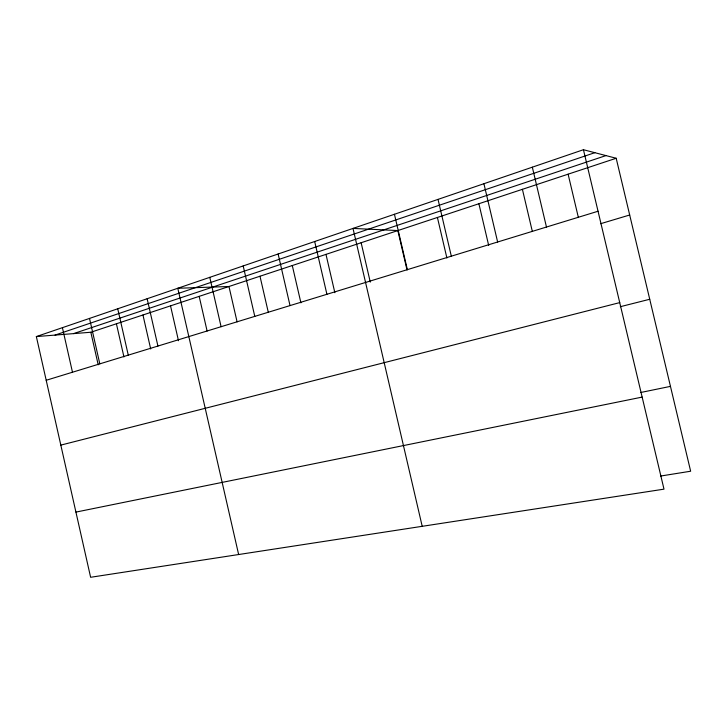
<?xml version="1.0" encoding="UTF-8"?>
<svg xmlns="http://www.w3.org/2000/svg" width="727" height="727" viewBox="0 0 727 727"><rect width="100%" height="100%" fill="white"/><g stroke="black" fill="none" stroke-linecap="round" stroke-linejoin="round"><path stroke-width="1.09" d="M583.445 149.717L663.996 489.153L90.621 577.283L36.35 336.574L583.445 149.717L616.187 158.259L690.65 471.223L660.498 476.067M55.034 335.092L594.84 152.688M73.545 333.62L605.964 155.587M36.35 336.574L90.83 332.248L616.187 158.259M46.201 380.276L598.048 211.239M600.611 223.707L629.691 215.001M60.823 445.115L619.731 302.614M620.304 306.703L649.738 299.26M640.66 392.507L670.467 386.373M75.926 512.099L642.15 397.096M568.114 174.18L578.392 217.573M532.328 167.183L546.468 227.042M522.404 189.32L532.273 231.186M483.918 183.713L497.632 242M478.884 203.733L488.689 245.453M438.027 199.389L451.322 256.186M437.409 217.464L446.896 257.994M394.443 214.274L407.356 269.653M407.02 269.944L397.842 230.568L353.004 228.423L422.205 526.312M361.128 242.727L370.279 282.112M325.978 254.368L334.856 292.708M314.691 241.509L326.914 294.29M292.29 265.528L300.914 302.841M278.123 254.005L290.028 305.594M259.984 276.224L268.354 312.555M243.191 265.937L254.786 316.381M237.093 321.87L228.969 286.502L177.788 288.274L238.638 554.528M209.776 277.341L221.09 326.705M199.18 296.371L207.113 331.058M170.527 305.858L178.488 340.736M147.136 298.742L157.923 346.052M142.955 314.991L150.698 348.987M117.738 308.784L128.27 355.139M116.411 323.779L123.944 356.93M89.521 318.417L99.817 363.854M90.83 332.248L98.209 364.809M62.413 327.677L72.482 372.224"/></g></svg>
